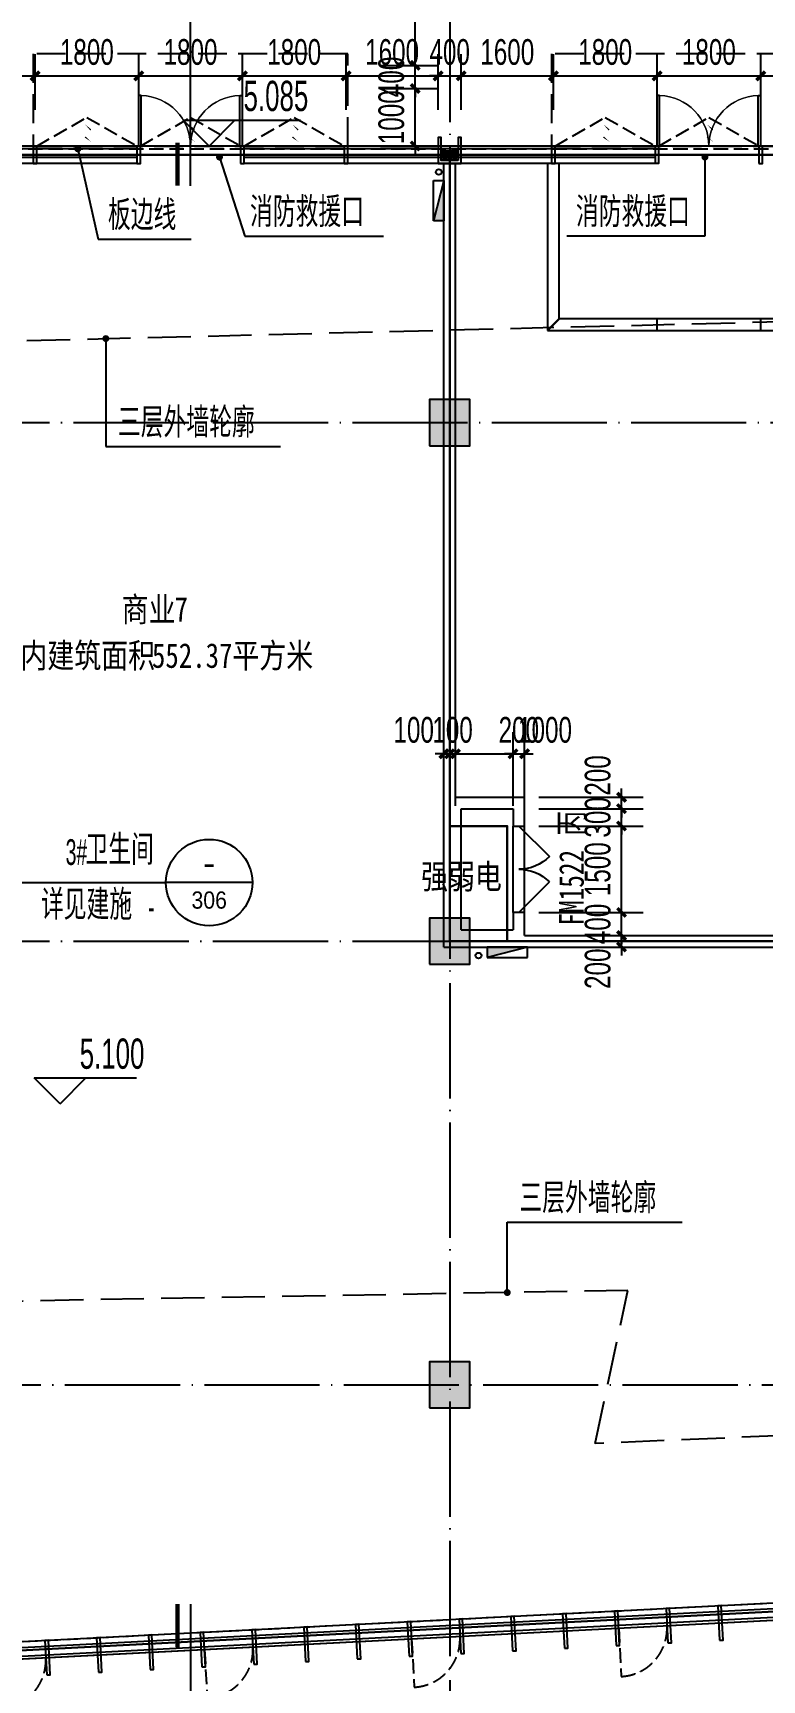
# Model space of a CAD drawing. Extents: x -409435 to 356702, y -107829 to 330904.
# Drawn here: x 43164 to 55824, y 83978 to 112563 of the extents above; entities that cross this region are included whole.
import ezdxf
from ezdxf.enums import TextEntityAlignment as Align
from ezdxf.xclip import XClip

# ---------------------------------------------------------------- set-up
doc = ezdxf.new("R2010")
doc.units = 0
doc.header["$LTSCALE"] = 1000
doc.header["$MEASUREMENT"] = 0
doc.header["$XCLIPFRAME"] = 0
for name, pattern in [('104-14# 核心筒$0$DOTE', [2.42, 2, -0.2, 0.02, -0.2]), ('14#楼幕墙$0$DASH', [0.35, 0.25, -0.1]), ('X-104 14#平面$0$$0$DASH', [0.35, 0.25, -0.1]), ('X-104 14#平面$0$109 3#平面$0$DASH', [0.35, 0.25, -0.1])]:
    doc.linetypes.add(name, pattern=pattern)
for name, color, linetype in [('01-标注_尺寸', 124, 'Continuous'), ('01-标注_符号', 200, 'Continuous'), ('02-TEXT_标注', 130, 'Continuous'), ('104-14# 核心筒$0$A_AXIS-轴线', 36, '104-14# 核心筒$0$DOTE'), ('104-14# 核心筒$0$A_STR-砼柱', 51, 'Continuous'), ('14#楼幕墙$0$A-C_玻璃幕墙', 140, 'Continuous'), ('14#楼幕墙$0$A-C_窗', 140, 'Continuous'), ('14#楼幕墙$0$A-C_门', 150, 'Continuous'), ('PUB_HATCH', 8, 'Continuous'), ('X-104 14#平面$0$01-标注_标高', 200, 'Continuous'), ('X-104 14#平面$0$01-标注_符号', 200, 'Continuous'), ('X-104 14#平面$0$02-TEXT_房间', 7, 'Continuous'), ('X-104 14#平面$0$02-TEXT_标注', 130, 'Continuous'), ('X-104 14#平面$0$A-C_玻璃幕墙', 140, 'Continuous'), ('X-104 14#平面$0$A-C_门', 150, 'Continuous'), ('X-104 14#平面$0$A-SUR_吊顶', 40, 'Continuous'), ('X-104 14#平面$0$A-TECH_水', 3, 'Continuous'), ('X-104 14#平面$0$A-TECH_结构', 21, 'Continuous'), ('X-104 14#平面$0$A_STR-砌块墙', 121, 'Continuous'), ('X-104 14#平面$0$DOOR_FIRE', 220, 'Continuous'), ('X-104 14#平面$0$DOOR_FIRE_TEXT', 7, 'Continuous')]:
    doc.layers.add(name, color=color, linetype=linetype)
doc.layers.add('14#楼幕墙$0$04-不打印_辅助线', color=165, linetype='Continuous', plot=False)
doc.layers.add('X-104 14#平面$0$000套内', color=226, linetype='Continuous', lineweight=30, plot=False)
doc.styles.add('_TCH_DIM', font='ros.shx', dxfattribs={"width": 0.8, "height": 2, "bigfont": 'jd.shx'})
doc.styles.add('_TCH_DIM_T3', font='ros.shx', dxfattribs={"width": 0.705882, "bigfont": 'jd.shx'})
doc.styles.add('_TCH_LABEL', font='ros.shx', dxfattribs={"width": 0.8, "bigfont": 'jd.shx'})
doc.styles.add('X-104 14#平面$0$_TCH_DIM', font='ros.shx', dxfattribs={"width": 0.8, "bigfont": 'jd.shx'})
doc.styles.add('X-104 14#平面$0$_TCH_SPACE', font='STXIHEI_0.TTF', dxfattribs={"width": 0.8, "height": 5})
doc.styles.add('X-104 14#平面$0$_TCH_WINDOW', font='STXIHEI_0.TTF', dxfattribs={"width": 0.75, "height": 3.5})
doc.styles.add('X-104 14#平面$0$Standard', font='STXIHEI_0.TTF', dxfattribs={"width": 0.8})
doc.dimstyles.new('_TCH_ARCH&&150', dxfattribs={"dimtxt": 446.25, "dimasz": 150, "dimexe": 375, "dimexo": 450, "dimgap": 189.375, "dimtad": 1, "dimdec": 0, "dimzin": 0, "dimdsep": 46, "dimtxsty": '_TCH_DIM_T3', "dimblk": 'ARCHTICK', "dimcen": 0.09, "dimclrt": 7, "dimazin": 2, "dimtfac": 1, "dimtdec": 0, "dimtix": 1, "dimtmove": 2, "dimatfit": 3, "dimfxl": 0, "dimtolj": 1, "dimtzin": 0, "dimarcsym": 0})

# ---------------------------------------------------------------- blocks, each defined once
blk = doc.blocks.new('14#楼幕墙$0$A$C103B1A8E')
blk.add_lwpolyline([(0, 0), (60, 0), (60, 600), (0, 600)], close=True)
blk = doc.blocks.new('14#楼幕墙$0$A$C678332E3')
blk.add_lwpolyline([(0, 0), (60, 0), (60, 300), (0, 300)], close=True)
blk = doc.blocks.new('14#楼幕墙$0$$LinePat$岩棉板')
at = {"color": 0}
for p, q in [((0, -17), (12, -67)), ((12, -67), (24, -17))]:
    blk.add_line(p, q, dxfattribs=at)
for centre, start, end in [((12, -17), 0, 180), ((0, -67), 270, 0), ((24, -67), 180, 270)]:
    blk.add_arc(centre, 12, start, end, dxfattribs=at)
at = {"layer": 'Defpoints'}
blk.add_point((0, 0), dxfattribs=at)
at = {"layer": 'Defpoints', "color": 0}
blk.add_point((24, -84), dxfattribs=at)
blk = doc.blocks.new('*U485')
blk.add_lwpolyline([(300, 0), (0, 0), (0, 150), (300, 150)], close=True)
at = {"color": 8, "xscale": -1.785714284225998, "yscale": 1.782568518697715, "zscale": 1.782568518697715, "rotation": 180}
for p in [(0, 0), (43, 0), (86, 0), (129, 0), (171, 0), (214, 0), (257, 0)]:
    blk.add_blockref('14#楼幕墙$0$$LinePat$岩棉板', p, dxfattribs=at)
blk = doc.blocks.new('14#楼幕墙$0$A$C07E80D9E')
blk.add_lwpolyline([(-350, -50), (-50, -50), (-50, -450), (0, -450), (0, 0), (-400, 0), (-400, -450), (-350, -450)], close=True)
for points in [[(-50, -200), (-350, -200)], [(-50, -220), (-350, -220)]]:
    blk.add_lwpolyline(points)
at = {"layer": '14#楼幕墙$0$A-C_玻璃幕墙', "rotation": 180}
blk.add_blockref('*U485', (-50, -50), dxfattribs=at)
blk = doc.blocks.new('14#楼幕墙$0$A$C09283E46')
for name, p, rotation in [('14#楼幕墙$0$A$C678332E3', (3613, 22273), 357.5000000000006), ('14#楼幕墙$0$A$C678332E3', (5411, 22194), 357.5000000000006), ('14#楼幕墙$0$A$C678332E3', (7209, 22116), 357.5000000000006), ('14#楼幕墙$0$A$C678332E3', (9008, 22037), 357.5000000000006), ('14#楼幕墙$0$A$C07E80D9E', (10636, 21966), 177.5000000000001), ('14#楼幕墙$0$A$C678332E3', (12604, 21880), 357.5000000000006), ('14#楼幕墙$0$A$C678332E3', (14403, 21802), 357.5000000000006), ('14#楼幕墙$0$A$C678332E3', (16201, 21723), 357.5000000000006), ('14#楼幕墙$0$A$C103B1A8E', (2701, -3946), 0.4546658823147814), ('14#楼幕墙$0$A$C103B1A8E', (3601, -3938), 0.4546658823147814), ('14#楼幕墙$0$A$C103B1A8E', (4501, -3931), 0.4546658823147814), ('14#楼幕墙$0$A$C103B1A8E', (5401, -3924), 0.4546658823147814), ('14#楼幕墙$0$A$C103B1A8E', (6301, -3917), 0.4546658823147814), ('14#楼幕墙$0$A$C103B1A8E', (7201, -3910), 0.4546658823147814), ('14#楼幕墙$0$A$C103B1A8E', (8101, -3903), 0.4546658823147814), ('14#楼幕墙$0$A$C103B1A8E', (9001, -3896), 0.4546658823147814), ('14#楼幕墙$0$A$C103B1A8E', (9901, -3889), 0.4546658823147814), ('14#楼幕墙$0$A$C103B1A8E', (10801, -3882), 0.4546658823147814), ('14#楼幕墙$0$A$C103B1A8E', (11701, -3875), 0.4546658823147814), ('14#楼幕墙$0$A$C103B1A8E', (12601, -3868), 0.4546658823147814), ('14#楼幕墙$0$A$C103B1A8E', (13501, -3860), 0.4546658823147814), ('14#楼幕墙$0$A$C103B1A8E', (14401, -3853), 0.4546658823147814)]:
    blk.add_blockref(name, p, dxfattribs=dict(rotation=rotation))
blk = doc.blocks.new('14#楼幕墙$0$A$C2CD63A88')
at = {"linetype": '14#楼幕墙$0$DASH'}
blk.add_lwpolyline([(0, 670), (0, -170)], dxfattribs=at)
blk.add_arc((0, 670), 840, 270, 0, dxfattribs=at)
blk = doc.blocks.new('14#楼幕墙$0$A$C22714246')
at = {"linetype": '14#楼幕墙$0$DASH'}
blk.add_lwpolyline([(1740, 497), (870, 0), (0, 497)], dxfattribs=at)
at = {"layer": '14#楼幕墙$0$A-C_玻璃幕墙', "color": 1}
blk.add_lwpolyline([(899, 122, 0, 25, 0), (802, 217, 0, 0, 0), (900, 340, 25, 0, 0), (796, 422, 0, 0, 0)], format="xyseb", dxfattribs=at)
blk = doc.blocks.new('14#楼幕墙$0$$DorLib2D$00000002')
for p, q in [((-0.5, 0), (-0.5, 0.4875)), ((-0.475, 0.4875), (-0.5, 0.4875)), ((-0.475, 0), (-0.475, 0.4875)), ((0.475, 0), (0.475, 0.4875)), ((0.475, 0.4875), (0.5, 0.4875)), ((0.5, 0), (0.5, 0.4875)), ((-0.5, 0), (-0.475, 0)), ((0.5, 0), (0.475, 0))]:
    blk.add_line(p, q)
at = {"lineweight": 13}
for centre, start, end in [((-0.4875, 0), 0, 88.53072), ((0.4875, 0), 91.46928, 180)]:
    blk.add_arc(centre, 0.4875, start, end, dxfattribs=at)
blk = doc.blocks.new('14#楼幕墙')
at = {"layer": '14#楼幕墙$0$A-C_玻璃幕墙'}
for p, q in [((86987, 110600), (8392, 110600)), ((44970, 110550), (37830, 110550)), ((44970, 110400), (37830, 110400)), ((53970, 110550), (46830, 110550)), ((53970, 110400), (46830, 110400)), ((44970, 110300), (37830, 110300)), ((53970, 110300), (46830, 110300)), ((40081, 84396), (83848, 86653)), ((40200, 84502), (83848, 86753)), ((39845, 84184), (83846, 86453)), ((39904, 84237), (83846, 86503))]:
    blk.add_line(p, q, dxfattribs=at)
at = {"layer": '14#楼幕墙$0$A-C_玻璃幕墙', "linetype": '14#楼幕墙$0$DASH', "ltscale": 2}
for points in [[(43170, 110600), (48630, 110600), (48630, 112200), (43170, 112200)], [(52170, 110600), (57630, 110600), (57630, 112200), (52170, 112200)]]:
    blk.add_lwpolyline(points, close=True, dxfattribs=at)
at = {"layer": '14#楼幕墙$0$04-不打印_辅助线', "rotation": 180}
for p in [(46770, 111097), (55770, 111097)]:
    blk.add_blockref('14#楼幕墙$0$A$C22714246', p, dxfattribs=at)
at = {"layer": '14#楼幕墙$0$A-C_玻璃幕墙', "rotation": 2.499999999999448}
blk.add_blockref('14#楼幕墙$0$A$C09283E46', (40532, 87891), dxfattribs=at)
at = {"layer": '14#楼幕墙$0$A-C_窗'}
for name, p, rotation in [('14#楼幕墙$0$A$C22714246', (44970, 111097), 180), ('14#楼幕墙$0$A$C22714246', (48570, 111097), 180), ('14#楼幕墙$0$A$C22714246', (53970, 111097), 180), ('14#楼幕墙$0$A$C2CD63A88', (53369, 84210), 2.951784843777751), ('14#楼幕墙$0$A$C2CD63A88', (49774, 84024), 2.951784843777751), ('14#楼幕墙$0$A$C2CD63A88', (42583, 83654), 2.951784843777751), ('14#楼幕墙$0$A$C2CD63A88', (46179, 83839), 2.951784843777751)]:
    blk.add_blockref(name, p, dxfattribs=dict(at, rotation=rotation))
at = {"layer": '14#楼幕墙$0$A-C_门', "xscale": -1800, "yscale": 1800, "zscale": 100}
for p in [(45900, 110600), (54900, 110600)]:
    blk.add_blockref('14#楼幕墙$0$$DorLib2D$00000002', p, dxfattribs=at)
blk = doc.blocks.new('_FZH')
blk.add_lwpolyline([(-0.5, -0.5), (0.5, -0.5), (0.5, 0.5), (-0.5, 0.5)], close=True)
at = {"layer": 'PUB_HATCH'}
blk.add_solid([(-0.5, -0.5), (0.5, -0.5), (-0.5, 0.5), (0.5, 0.5)], dxfattribs=at)
blk = doc.blocks.new('104-14# 核心筒')
at = {"layer": '104-14# 核心筒$0$A_AXIS-轴线'}
for p, q in [((50400, 139633.6), (50400, 80554.9)), ((-9370.1, 105800), (120259.9, 105800)), ((-9370.1, 96800), (120259.9, 96800)), ((-9520, 89100), (68400, 89100))]:
    blk.add_line(p, q, dxfattribs=at)
at = {"layer": '104-14# 核心筒$0$A_STR-砼柱', "xscale": 700, "yscale": 800, "zscale": 800}
for p in [(50400, 105800), (50400, 96800), (50400, 89100)]:
    blk.add_blockref('_FZH', p, dxfattribs=at)
blk = doc.blocks.new('X-104 14#平面$0$$TwtSys$00000434')
for p, q in [((-0.5, 0.5), (-0.5, -0.5)), ((-0.5, -0.5), (0.5, 0.5)), ((0.5, 0.5), (-0.5, 0.5)), ((0.5, -0.5), (0.5, 0.5)), ((-0.5, -0.5), (0.5, -0.5))]:
    blk.add_line(p, q)
blk.add_solid([(0.5, -0.5), (0.5, 0.5), (-0.5, -0.5)])
blk = doc.blocks.new('X-104 14#平面$0$A$C324F6C76')
at = {"layer": 'X-104 14#平面$0$A-TECH_水'}
for centre in [(-65690, 110150), (-65000, 96550)]:
    blk.add_circle(centre, 50, dxfattribs=at)
at = {"layer": 'X-104 14#平面$0$A-TECH_水', "xscale": -700, "yscale": 180, "zscale": 700, "rotation": 90.0000000000005}
blk.add_blockref('X-104 14#平面$0$$TwtSys$00000434', (-65690, 109650), dxfattribs=at)
at = {"layer": 'X-104 14#平面$0$A-TECH_水', "xscale": -700, "yscale": -180, "zscale": 700}
blk.add_blockref('X-104 14#平面$0$$TwtSys$00000434', (-64500, 96610), dxfattribs=at)
blk = doc.blocks.new('X-104 14#平面$0$$DorLib2D$00000116')
at = {"color": 0}
for p, q in [((-0.5, 0), (-0.146, 0.354)), ((0.5, 0), (0.146, 0.354))]:
    blk.add_line(p, q, dxfattribs=at)
for centre, start, end in [((-0.5, 0), 0, 45), ((0.5, 0), 135, 180)]:
    blk.add_arc(centre, 0.5, start, end, dxfattribs=at)
blk = doc.blocks.new('X-104 14#平面$0$$DorLib2D$00000002')
for p, q in [((-0.5, 0), (-0.5, 0.4875)), ((-0.475, 0.4875), (-0.5, 0.4875)), ((-0.475, 0), (-0.475, 0.4875)), ((0.475, 0), (0.475, 0.4875)), ((0.475, 0.4875), (0.5, 0.4875)), ((0.5, 0), (0.5, 0.4875)), ((-0.5, 0), (-0.475, 0)), ((0.5, 0), (0.475, 0))]:
    blk.add_line(p, q)
at = {"lineweight": 13}
for centre, start, end in [((-0.4875, 0), 0, 88.53072), ((0.4875, 0), 91.46928, 180)]:
    blk.add_arc(centre, 0.4875, start, end, dxfattribs=at)
blk = doc.blocks.new('X-104 14#平面')
at = {"layer": 'X-104 14#平面$0$000套内'}
for points in [[(23450, 85694.7), (23450, 95600), (26550, 95600), (26550, 96800), (32300, 96800), (32300, 96700), (41500, 96700), (41500, 105700), (36000, 105700), (36000, 110450), (50400, 110450), (50400, 96800), (59400, 96800), (59400, 85343.1), (40022.3, 84342.9), (40355.1, 86432.8), (23450, 85694.7)], [(77400, 110450), (77400, 86272.2), (59400, 85343.1), (59400, 96800), (51400, 96800), (51400, 98800), (50400, 98800), (50400, 110450)]]:
    blk.add_lwpolyline(points, close=True, dxfattribs=at)
at = {"layer": 'X-104 14#平面$0$01-标注_标高'}
for p, q in [((46222, 110600), (45772, 111050)), ((45772, 111050), (47806.8, 111050)), ((46222, 110600), (46672, 111050)), ((43634.8, 93979.6), (43184.8, 94429.6)), ((43184.8, 94429.6), (44961.5, 94429.6)), ((43634.8, 93979.6), (44084.8, 94429.6))]:
    blk.add_line(p, q, dxfattribs=at)
at = {"layer": 'X-104 14#平面$0$01-标注_符号'}
for p, q in [((45900, 109910.5), (45900, 120255)), ((43943.7, 110552), (44293.9, 108983.1)), ((44293.9, 108983.1), (45909.7, 108983.1)), ((44429.6, 107258.4), (44429.6, 105383.5)), ((44429.6, 105383.5), (47464.6, 105383.5)), ((51400, 90703.3), (51400, 91923.1)), ((51400, 91923.1), (54435, 91923.1)), ((45900, 85296), (45900, 79111.5))]:
    blk.add_line(p, q, dxfattribs=at)
at = {"layer": 'X-104 14#平面$0$01-标注_符号', "const_width": 75}
for points in [[(45675, 109910.5), (45675, 110660.5)], [(45675, 85296), (45675, 84546)]]:
    blk.add_lwpolyline(points, dxfattribs=at)
at = {"layer": 'X-104 14#平面$0$01-标注_符号', "const_width": 60}
for points in [[(43937.2, 110581.2, 1), (43950.2, 110522.7, 1)], [(44429.6, 107288.4, 1), (44429.6, 107228.4, 1)], [(51400, 90673.3, 1), (51400, 90733.3, 1)]]:
    blk.add_lwpolyline(points, format="xyb", close=True, dxfattribs=at)
at = {"layer": 'X-104 14#平面$0$A-C_玻璃幕墙'}
for points in [[(109062.3, 84667.9), (119297.3, 99814.5), (117562.9, 100200.5), (120741.8, 127894.6), (99426.9, 133825), (92631.2, 109400), (86987.2, 109400), (86987.2, 110600), (8392.2, 110600), (5688.7, 97881.2), (-2733.6, 99671.4), (-6009.8, 84258.3), (40178.1, 86274.9), (39845.1, 84183.6), (83845.6, 86452.5)], [(52100, 107400), (57700, 107400), (57700, 110300), (57500, 110300), (57500, 107600), (52300, 107600), (52300, 110300), (52100, 110300)]]:
    blk.add_lwpolyline(points, close=True, dxfattribs=at)
at = {"layer": 'X-104 14#平面$0$A-C_玻璃幕墙', "const_width": 35}
for points in [[(52300, 107600), (52100, 107400)], [(54000, 107600), (54000, 107400)], [(55800, 107600), (55800, 107400)]]:
    blk.add_lwpolyline(points, dxfattribs=at)
at = {"layer": 'X-104 14#平面$0$A-SUR_吊顶', "linetype": 'X-104 14#平面$0$109 3#平面$0$DASH', "ltscale": 3}
blk.add_lwpolyline([(82466.9, 86681.8), (83499.8, 89365.9), (52926.6, 88084.7), (53491, 90739.8), (17309.3, 90108.2), (22065.4, 106694.6), (62738.3, 107720), (62307.5, 106691.2), (92309.4, 108057.1)], dxfattribs=at)
at = {"layer": 'X-104 14#平面$0$A-TECH_结构', "linetype": 'X-104 14#平面$0$$0$DASH'}
blk.add_lwpolyline([(120414.6, 127674.3), (99635.5, 133455.6), (96317.6, 121532.1), (85624.2, 124507.3), (87140.3, 129956.4), (83582.3, 130946.3), (66456.4, 115400), (609.3, 115400), (8.3, 112572.3), (4214.3, 111678.3), (1409.8, 98484.1), (-2502.5, 99315.7), (-5635.8, 84574.9), (40532.1, 86590.6), (40199.6, 84502.3), (83848.5, 86753.1), (108910.7, 84979.4), (118802, 99617.3), (117234.1, 99966.3)], close=True, dxfattribs=at)
blk.add_lwpolyline([(1461.8, 98728.5), (5727.2, 97821.9), (8432.6, 110550), (86937.2, 110550), (86937.2, 109350), (92677.4, 109350)], dxfattribs=at)
at = {"layer": 'X-104 14#平面$0$A_STR-砌块墙'}
for p, q in [((50300, 99200), (50300, 110300)), ((50300, 110300), (50500, 110300)), ((50500, 99300), (50500, 110300)), ((50300, 96700), (50300, 99200)), ((50500, 99300), (51700, 99300)), ((51700, 98800), (51700, 99300)), ((50600, 97000), (50600, 99100)), ((50600, 99100), (51500, 99100)), ((51500, 99100), (51500, 98800)), ((51500, 98800), (51700, 98800)), ((51700, 97300), (51500, 97300)), ((51500, 97300), (51500, 97000)), ((51700, 96900), (51700, 97300)), ((50600, 97000), (51500, 97000)), ((50300, 96700), (51600, 96700)), ((51600, 96700), (59300, 96700)), ((51700, 96900), (59500, 96900))]:
    blk.add_line(p, q, dxfattribs=at)
at = {"layer": 'X-104 14#平面$0$DOOR_FIRE'}
for p, q in [((51500, 97300), (51500, 98800)), ((51700, 97300), (51700, 98800))]:
    blk.add_line(p, q, dxfattribs=at)
ref = blk.add_blockref('104-14# 核心筒', (0, 0))
XClip(ref).set_block_clipping_path([(-38664.3623821461, -25500), (139216.5485069363, 330900)])
for name, p in [('X-104 14#平面$0$A$C324F6C76', (115900, 0)), ('14#楼幕墙', (0, 0))]:
    blk.add_blockref(name, p)
at = {"layer": 'X-104 14#平面$0$A-C_门', "xscale": 1800, "yscale": 1800, "zscale": 100}
for p in [(45900, 110600), (54900, 110600)]:
    blk.add_blockref('X-104 14#平面$0$$DorLib2D$00000002', p, dxfattribs=at)
at = {"layer": 'X-104 14#平面$0$DOOR_FIRE', "xscale": 1500, "yscale": -1500, "zscale": 200, "rotation": 90}
blk.add_blockref('X-104 14#平面$0$$DorLib2D$00000116', (51600, 98050), dxfattribs=at)
at = {"layer": 'X-104 14#平面$0$02-TEXT_房间', "style": 'X-104 14#平面$0$_TCH_SPACE', "width": 0.8}
for s, height, p in [('商业', 428.14, (44704.8, 102345.4)), ('7', 428.1, (45621.8, 102345.4))]:
    blk.add_text(s, height=height, dxfattribs=at).set_placement(p)
at = {"layer": 'X-104 14#平面$0$02-TEXT_标注'}
for s, height, style, width, p in [('5.085', 525, 'X-104 14#平面$0$_TCH_DIM', 0.64, (46821, 111207.5)), ('板边线', 520.93, 'X-104 14#平面$0$_TCH_DIM', 0.8, (44466.1, 109140.6)), ('三层外墙轮廓', 520.93, 'X-104 14#平面$0$_TCH_DIM', 0.8, (44640.6, 105541)), ('套内建筑面积', 428.14, 'X-104 14#平面$0$Standard', 0.8, (42479.2, 101544.8)), ('552.37', 428.14, 'X-104 14#平面$0$Standard', 0.8, (45230.3, 101544.8)), ('平方米', 428.14, 'X-104 14#平面$0$Standard', 0.8, (46627.4, 101544.8)), ('强弱电', 428.14, 'X-104 14#平面$0$Standard', 0.8, (49904.2, 97709.3)), ('5.100', 525, 'X-104 14#平面$0$_TCH_DIM', 0.64, (43975.7, 94587.1)), ('三层外墙轮廓', 520.93, 'X-104 14#平面$0$_TCH_DIM', 0.8, (51611, 92080.6))]:
    blk.add_text(s, height=height, dxfattribs=dict(at, style=style, width=width)).set_placement(p)
at = {"layer": 'X-104 14#平面$0$DOOR_FIRE_TEXT', "style": 'X-104 14#平面$0$_TCH_WINDOW', "width": 0.75}
for s, height, p in [('丙', 428.1, (52728, 98629.7)), ('FM1522', 428.14, (52728, 97073.6))]:
    blk.add_text(s, height=height, rotation=90, dxfattribs=at).set_placement(p)
blk = doc.blocks.new('_ArchTick')
at = {"color": 0, "linetype": 'ByBlock', "const_width": 0.4}
blk.add_lwpolyline([(-0.5, -0.5), (0.5, 0.5)], dxfattribs=at)
blk = doc.blocks.new('*D711')
at = {"layer": '01-标注_尺寸', "color": 0, "lineweight": -2, "transparency": 16777216}
for p, q in [((55800, 111230), (55800, 112193)), ((57600, 111230), (57600, 112193)), ((55800, 111818), (57600, 111818))]:
    blk.add_line(p, q, dxfattribs=at)
at = {"layer": 'Defpoints', "color": 0, "transparency": 16777216}
for p in [(57600, 111818), (55800, 110780), (57600, 110780)]:
    blk.add_point(p, dxfattribs=at)
at = {"layer": '01-标注_尺寸', "color": 0, "lineweight": -2, "transparency": 16777216, "xscale": 150, "yscale": 150, "zscale": 150, "rotation": 180}
blk.add_blockref('_ArchTick', (55800, 111818), dxfattribs=at)
at = {"layer": '01-标注_尺寸', "color": 0, "lineweight": -2, "transparency": 16777216, "xscale": 150, "yscale": 150, "zscale": 150}
blk.add_blockref('_ArchTick', (57600, 111818), dxfattribs=at)
at = {"layer": '01-标注_尺寸', "color": 7, "transparency": 16777216, "insert": (56700, 112230), "char_height": 446.2, "attachment_point": 5, "style": '_TCH_DIM_T3'}
blk.add_mtext('\\A1;1800', dxfattribs=at)
blk = doc.blocks.new('*D712')
at = {"layer": '01-标注_尺寸', "color": 0, "lineweight": -2, "transparency": 16777216}
for p, q in [((54000, 111230), (54000, 112193)), ((55800, 111230), (55800, 112193)), ((54000, 111818), (55800, 111818))]:
    blk.add_line(p, q, dxfattribs=at)
at = {"layer": 'Defpoints', "color": 0, "transparency": 16777216}
for p in [(55800, 111818), (54000, 110780), (55800, 110780)]:
    blk.add_point(p, dxfattribs=at)
at = {"layer": '01-标注_尺寸', "color": 0, "lineweight": -2, "transparency": 16777216, "xscale": 150, "yscale": 150, "zscale": 150, "rotation": 180}
blk.add_blockref('_ArchTick', (54000, 111818), dxfattribs=at)
at = {"layer": '01-标注_尺寸', "color": 0, "lineweight": -2, "transparency": 16777216, "xscale": 150, "yscale": 150, "zscale": 150}
blk.add_blockref('_ArchTick', (55800, 111818), dxfattribs=at)
at = {"layer": '01-标注_尺寸', "color": 7, "transparency": 16777216, "insert": (54900, 112230), "char_height": 446.2, "attachment_point": 5, "style": '_TCH_DIM_T3'}
blk.add_mtext('\\A1;1800', dxfattribs=at)
blk = doc.blocks.new('*D713')
at = {"layer": '01-标注_尺寸', "color": 0, "lineweight": -2, "transparency": 16777216}
for p, q in [((52200, 111230), (52200, 112193)), ((54000, 111230), (54000, 112193)), ((52200, 111818), (54000, 111818))]:
    blk.add_line(p, q, dxfattribs=at)
at = {"layer": 'Defpoints', "color": 0, "transparency": 16777216}
for p in [(54000, 111818), (52200, 110780), (54000, 110780)]:
    blk.add_point(p, dxfattribs=at)
at = {"layer": '01-标注_尺寸', "color": 0, "lineweight": -2, "transparency": 16777216, "xscale": 150, "yscale": 150, "zscale": 150, "rotation": 180}
blk.add_blockref('_ArchTick', (52200, 111818), dxfattribs=at)
at = {"layer": '01-标注_尺寸', "color": 0, "lineweight": -2, "transparency": 16777216, "xscale": 150, "yscale": 150, "zscale": 150}
blk.add_blockref('_ArchTick', (54000, 111818), dxfattribs=at)
at = {"layer": '01-标注_尺寸', "color": 7, "transparency": 16777216, "insert": (53100, 112230), "char_height": 446.2, "attachment_point": 5, "style": '_TCH_DIM_T3'}
blk.add_mtext('\\A1;1800', dxfattribs=at)
blk = doc.blocks.new('*D714')
at = {"layer": '01-标注_尺寸', "color": 0, "lineweight": -2, "transparency": 16777216}
for p, q in [((50600, 111230), (50600, 112193)), ((52200, 111230), (52200, 112193)), ((50600, 111818), (52200, 111818))]:
    blk.add_line(p, q, dxfattribs=at)
at = {"layer": 'Defpoints', "color": 0, "transparency": 16777216}
for p in [(52200, 111818), (50600, 110780), (52200, 110780)]:
    blk.add_point(p, dxfattribs=at)
at = {"layer": '01-标注_尺寸', "color": 0, "lineweight": -2, "transparency": 16777216, "xscale": 150, "yscale": 150, "zscale": 150, "rotation": 180}
blk.add_blockref('_ArchTick', (50600, 111818), dxfattribs=at)
at = {"layer": '01-标注_尺寸', "color": 0, "lineweight": -2, "transparency": 16777216, "xscale": 150, "yscale": 150, "zscale": 150}
blk.add_blockref('_ArchTick', (52200, 111818), dxfattribs=at)
at = {"layer": '01-标注_尺寸', "color": 7, "transparency": 16777216, "insert": (51400, 112230), "char_height": 446.2, "attachment_point": 5, "style": '_TCH_DIM_T3'}
blk.add_mtext('\\A1;1600', dxfattribs=at)
blk = doc.blocks.new('*D715')
at = {"layer": '01-标注_尺寸', "color": 0, "lineweight": -2, "transparency": 16777216}
for p, q in [((50200, 111230), (50200, 112193)), ((50600, 111230), (50600, 112193)), ((50200, 111818), (50050, 111818)), ((50200, 111818), (50600, 111818)), ((50600, 111818), (50750, 111818))]:
    blk.add_line(p, q, dxfattribs=at)
at = {"layer": 'Defpoints', "color": 0, "transparency": 16777216}
for p in [(50600, 111818), (50200, 110780), (50600, 110780)]:
    blk.add_point(p, dxfattribs=at)
at = {"layer": '01-标注_尺寸', "color": 0, "lineweight": -2, "transparency": 16777216, "xscale": 150, "yscale": 150, "zscale": 150}
blk.add_blockref('_ArchTick', (50200, 111818), dxfattribs=at)
at = {"layer": '01-标注_尺寸', "color": 0, "lineweight": -2, "transparency": 16777216, "xscale": 150, "yscale": 150, "zscale": 150, "rotation": 180}
blk.add_blockref('_ArchTick', (50600, 111818), dxfattribs=at)
at = {"layer": '01-标注_尺寸', "color": 7, "transparency": 16777216, "insert": (50400, 112230), "char_height": 446.2, "attachment_point": 5, "style": '_TCH_DIM_T3'}
blk.add_mtext('\\A1;400', dxfattribs=at)
blk = doc.blocks.new('*D716')
at = {"layer": '01-标注_尺寸', "color": 0, "lineweight": -2, "transparency": 16777216}
for p, q in [((48600, 111230), (48600, 112193)), ((50200, 111230), (50200, 112193)), ((48600, 111818), (50200, 111818))]:
    blk.add_line(p, q, dxfattribs=at)
at = {"layer": 'Defpoints', "color": 0, "transparency": 16777216}
for p in [(50200, 111818), (48600, 110780), (50200, 110780)]:
    blk.add_point(p, dxfattribs=at)
at = {"layer": '01-标注_尺寸', "color": 0, "lineweight": -2, "transparency": 16777216, "xscale": 150, "yscale": 150, "zscale": 150, "rotation": 180}
blk.add_blockref('_ArchTick', (48600, 111818), dxfattribs=at)
at = {"layer": '01-标注_尺寸', "color": 0, "lineweight": -2, "transparency": 16777216, "xscale": 150, "yscale": 150, "zscale": 150}
blk.add_blockref('_ArchTick', (50200, 111818), dxfattribs=at)
at = {"layer": '01-标注_尺寸', "color": 7, "transparency": 16777216, "insert": (49400, 112230), "char_height": 446.2, "attachment_point": 5, "style": '_TCH_DIM_T3'}
blk.add_mtext('\\A1;1600', dxfattribs=at)
blk = doc.blocks.new('*D717')
at = {"layer": '01-标注_尺寸', "color": 0, "lineweight": -2, "transparency": 16777216}
for p, q in [((46800, 111230), (46800, 112193)), ((48600, 111230), (48600, 112193)), ((46800, 111818), (48600, 111818))]:
    blk.add_line(p, q, dxfattribs=at)
at = {"layer": 'Defpoints', "color": 0, "transparency": 16777216}
for p in [(48600, 111818), (46800, 110780), (48600, 110780)]:
    blk.add_point(p, dxfattribs=at)
at = {"layer": '01-标注_尺寸', "color": 0, "lineweight": -2, "transparency": 16777216, "xscale": 150, "yscale": 150, "zscale": 150, "rotation": 180}
blk.add_blockref('_ArchTick', (46800, 111818), dxfattribs=at)
at = {"layer": '01-标注_尺寸', "color": 0, "lineweight": -2, "transparency": 16777216, "xscale": 150, "yscale": 150, "zscale": 150}
blk.add_blockref('_ArchTick', (48600, 111818), dxfattribs=at)
at = {"layer": '01-标注_尺寸', "color": 7, "transparency": 16777216, "insert": (47700, 112230), "char_height": 446.2, "attachment_point": 5, "style": '_TCH_DIM_T3'}
blk.add_mtext('\\A1;1800', dxfattribs=at)
blk = doc.blocks.new('*D718')
at = {"layer": '01-标注_尺寸', "color": 0, "lineweight": -2, "transparency": 16777216}
for p, q in [((45000, 111230), (45000, 112193)), ((46800, 111230), (46800, 112193)), ((45000, 111818), (46800, 111818))]:
    blk.add_line(p, q, dxfattribs=at)
at = {"layer": 'Defpoints', "color": 0, "transparency": 16777216}
for p in [(46800, 111818), (45000, 110780), (46800, 110780)]:
    blk.add_point(p, dxfattribs=at)
at = {"layer": '01-标注_尺寸', "color": 0, "lineweight": -2, "transparency": 16777216, "xscale": 150, "yscale": 150, "zscale": 150, "rotation": 180}
blk.add_blockref('_ArchTick', (45000, 111818), dxfattribs=at)
at = {"layer": '01-标注_尺寸', "color": 0, "lineweight": -2, "transparency": 16777216, "xscale": 150, "yscale": 150, "zscale": 150}
blk.add_blockref('_ArchTick', (46800, 111818), dxfattribs=at)
at = {"layer": '01-标注_尺寸', "color": 7, "transparency": 16777216, "insert": (45900, 112230), "char_height": 446.2, "attachment_point": 5, "style": '_TCH_DIM_T3'}
blk.add_mtext('\\A1;1800', dxfattribs=at)
blk = doc.blocks.new('*D719')
at = {"layer": '01-标注_尺寸', "color": 0, "lineweight": -2, "transparency": 16777216}
for p, q in [((43200, 111230), (43200, 112193)), ((45000, 111230), (45000, 112193)), ((43200, 111818), (45000, 111818))]:
    blk.add_line(p, q, dxfattribs=at)
at = {"layer": 'Defpoints', "color": 0, "transparency": 16777216}
for p in [(45000, 111818), (43200, 110780), (45000, 110780)]:
    blk.add_point(p, dxfattribs=at)
at = {"layer": '01-标注_尺寸', "color": 0, "lineweight": -2, "transparency": 16777216, "xscale": 150, "yscale": 150, "zscale": 150, "rotation": 180}
blk.add_blockref('_ArchTick', (43200, 111818), dxfattribs=at)
at = {"layer": '01-标注_尺寸', "color": 0, "lineweight": -2, "transparency": 16777216, "xscale": 150, "yscale": 150, "zscale": 150}
blk.add_blockref('_ArchTick', (45000, 111818), dxfattribs=at)
at = {"layer": '01-标注_尺寸', "color": 7, "transparency": 16777216, "insert": (44100, 112230), "char_height": 446.2, "attachment_point": 5, "style": '_TCH_DIM_T3'}
blk.add_mtext('\\A1;1800', dxfattribs=at)
blk = doc.blocks.new('*D720')
at = {"layer": '01-标注_尺寸', "color": 0, "lineweight": -2, "transparency": 16777216}
for p, q in [((41600, 111230), (41600, 112193)), ((43200, 111230), (43200, 112193)), ((41600, 111818), (43200, 111818))]:
    blk.add_line(p, q, dxfattribs=at)
at = {"layer": 'Defpoints', "color": 0, "transparency": 16777216}
for p in [(43200, 111818), (41600, 110780), (43200, 110780)]:
    blk.add_point(p, dxfattribs=at)
at = {"layer": '01-标注_尺寸', "color": 0, "lineweight": -2, "transparency": 16777216, "xscale": 150, "yscale": 150, "zscale": 150, "rotation": 180}
blk.add_blockref('_ArchTick', (41600, 111818), dxfattribs=at)
at = {"layer": '01-标注_尺寸', "color": 0, "lineweight": -2, "transparency": 16777216, "xscale": 150, "yscale": 150, "zscale": 150}
blk.add_blockref('_ArchTick', (43200, 111818), dxfattribs=at)
at = {"layer": '01-标注_尺寸', "color": 7, "transparency": 16777216, "insert": (42400, 112230), "char_height": 446.2, "attachment_point": 5, "style": '_TCH_DIM_T3'}
blk.add_mtext('\\A1;1600', dxfattribs=at)
blk = doc.blocks.new('*D1049')
at = {"layer": '01-标注_尺寸', "color": 0, "lineweight": -2, "transparency": 16777216}
for p, q in [((50300, 99150), (50300, 100428)), ((50400, 99150), (50400, 100428)), ((50300, 100053), (50150, 100053)), ((50300, 100053), (50400, 100053)), ((50400, 100053), (50550, 100053))]:
    blk.add_line(p, q, dxfattribs=at)
at = {"layer": 'Defpoints', "color": 0, "transparency": 16777216}
for p in [(50400, 100053), (50300, 98700), (50400, 98700)]:
    blk.add_point(p, dxfattribs=at)
at = {"layer": '01-标注_尺寸', "color": 0, "lineweight": -2, "transparency": 16777216, "xscale": 150, "yscale": 150, "zscale": 150}
blk.add_blockref('_ArchTick', (50300, 100053), dxfattribs=at)
at = {"layer": '01-标注_尺寸', "color": 0, "lineweight": -2, "transparency": 16777216, "xscale": 150, "yscale": 150, "zscale": 150, "rotation": 180}
blk.add_blockref('_ArchTick', (50400, 100053), dxfattribs=at)
at = {"layer": '01-标注_尺寸', "color": 7, "transparency": 16777216, "insert": (49775, 100466), "char_height": 446.2, "attachment_point": 5, "style": '_TCH_DIM_T3'}
blk.add_mtext('\\A1;100', dxfattribs=at)
blk = doc.blocks.new('*D1050')
at = {"layer": '01-标注_尺寸', "color": 0, "lineweight": -2, "transparency": 16777216}
for p, q in [((50400, 99150), (50400, 100428)), ((50500, 99150), (50500, 100428)), ((50400, 100053), (50250, 100053)), ((50400, 100053), (50500, 100053)), ((50500, 100053), (50650, 100053))]:
    blk.add_line(p, q, dxfattribs=at)
at = {"layer": 'Defpoints', "color": 0, "transparency": 16777216}
for p in [(50500, 100053), (50400, 98700), (50500, 98700)]:
    blk.add_point(p, dxfattribs=at)
at = {"layer": '01-标注_尺寸', "color": 0, "lineweight": -2, "transparency": 16777216, "xscale": 150, "yscale": 150, "zscale": 150}
blk.add_blockref('_ArchTick', (50400, 100053), dxfattribs=at)
at = {"layer": '01-标注_尺寸', "color": 0, "lineweight": -2, "transparency": 16777216, "xscale": 150, "yscale": 150, "zscale": 150, "rotation": 180}
blk.add_blockref('_ArchTick', (50500, 100053), dxfattribs=at)
at = {"layer": '01-标注_尺寸', "color": 7, "transparency": 16777216, "insert": (50450, 100466), "char_height": 446.2, "attachment_point": 5, "style": '_TCH_DIM_T3'}
blk.add_mtext('\\A1;100', dxfattribs=at)
blk = doc.blocks.new('*D1051')
at = {"layer": '01-标注_尺寸', "color": 0, "lineweight": -2, "transparency": 16777216}
for p, q in [((50500, 99150), (50500, 100428)), ((51500, 99150), (51500, 100428)), ((50500, 100053), (51500, 100053))]:
    blk.add_line(p, q, dxfattribs=at)
at = {"layer": 'Defpoints', "color": 0, "transparency": 16777216}
for p in [(51500, 100053), (50500, 98700), (51500, 98700)]:
    blk.add_point(p, dxfattribs=at)
at = {"layer": '01-标注_尺寸', "color": 0, "lineweight": -2, "transparency": 16777216, "xscale": 150, "yscale": 150, "zscale": 150, "rotation": 180}
blk.add_blockref('_ArchTick', (50500, 100053), dxfattribs=at)
at = {"layer": '01-标注_尺寸', "color": 0, "lineweight": -2, "transparency": 16777216, "xscale": 150, "yscale": 150, "zscale": 150}
blk.add_blockref('_ArchTick', (51500, 100053), dxfattribs=at)
at = {"layer": '01-标注_尺寸', "color": 7, "transparency": 16777216, "insert": (52055, 100466), "char_height": 446.2, "attachment_point": 5, "style": '_TCH_DIM_T3'}
blk.add_mtext('\\A1;1000', dxfattribs=at)
blk = doc.blocks.new('*D1052')
at = {"layer": '01-标注_尺寸', "color": 0, "lineweight": -2, "transparency": 16777216}
for p, q in [((51500, 99150), (51500, 100428)), ((51700, 99150), (51700, 100428)), ((51500, 100053), (51350, 100053)), ((51500, 100053), (51700, 100053)), ((51700, 100053), (51850, 100053))]:
    blk.add_line(p, q, dxfattribs=at)
at = {"layer": 'Defpoints', "color": 0, "transparency": 16777216}
for p in [(51700, 100053), (51500, 98700), (51700, 98700)]:
    blk.add_point(p, dxfattribs=at)
at = {"layer": '01-标注_尺寸', "color": 0, "lineweight": -2, "transparency": 16777216, "xscale": 150, "yscale": 150, "zscale": 150}
blk.add_blockref('_ArchTick', (51500, 100053), dxfattribs=at)
at = {"layer": '01-标注_尺寸', "color": 0, "lineweight": -2, "transparency": 16777216, "xscale": 150, "yscale": 150, "zscale": 150, "rotation": 180}
blk.add_blockref('_ArchTick', (51700, 100053), dxfattribs=at)
at = {"layer": '01-标注_尺寸', "color": 7, "transparency": 16777216, "insert": (51600, 100466), "char_height": 446.2, "attachment_point": 5, "style": '_TCH_DIM_T3'}
blk.add_mtext('\\A1;200', dxfattribs=at)
blk = doc.blocks.new('*D1345')
at = {"layer": '01-标注_尺寸', "color": 0, "lineweight": -2, "transparency": 16777216}
for p, q in [((49198, 111600), (50176, 111600)), ((49801, 111600), (49801, 111750)), ((49801, 110600), (49801, 111600)), ((49198, 110600), (50176, 110600)), ((49801, 110600), (49801, 110450))]:
    blk.add_line(p, q, dxfattribs=at)
at = {"layer": 'Defpoints', "color": 0, "transparency": 16777216}
for p in [(48748, 111600), (49801, 111600), (48748, 110600)]:
    blk.add_point(p, dxfattribs=at)
at = {"layer": '01-标注_尺寸', "color": 0, "lineweight": -2, "transparency": 16777216, "xscale": 150, "yscale": 150, "zscale": 150}
for p, rotation in [((49801, 111600), 270), ((49801, 110600), 90)]:
    blk.add_blockref('_ArchTick', p, dxfattribs=dict(at, rotation=rotation))
at = {"layer": '01-标注_尺寸', "color": 7, "transparency": 16777216, "insert": (49388, 111100), "char_height": 446.2, "attachment_point": 5, "rotation": 90, "style": '_TCH_DIM_T3'}
blk.add_mtext('\\A1;1000', dxfattribs=at)
blk = doc.blocks.new('*D1346')
at = {"layer": '01-标注_尺寸', "color": 0, "lineweight": -2, "transparency": 16777216}
for p, q in [((49801, 112000), (49801, 112150)), ((49198, 112000), (50176, 112000)), ((49801, 111600), (49801, 112000)), ((49198, 111600), (50176, 111600)), ((49801, 111600), (49801, 111450))]:
    blk.add_line(p, q, dxfattribs=at)
at = {"layer": 'Defpoints', "color": 0, "transparency": 16777216}
for p in [(48748, 112000), (49801, 112000), (48748, 111600)]:
    blk.add_point(p, dxfattribs=at)
at = {"layer": '01-标注_尺寸', "color": 0, "lineweight": -2, "transparency": 16777216, "xscale": 150, "yscale": 150, "zscale": 150}
for p, rotation in [((49801, 112000), 270), ((49801, 111600), 90)]:
    blk.add_blockref('_ArchTick', p, dxfattribs=dict(at, rotation=rotation))
at = {"layer": '01-标注_尺寸', "color": 7, "transparency": 16777216, "insert": (49388, 111800), "char_height": 446.2, "attachment_point": 5, "rotation": 90, "style": '_TCH_DIM_T3'}
blk.add_mtext('\\A1;400', dxfattribs=at)
blk = doc.blocks.new('*D1347')
at = {"layer": '01-标注_尺寸', "color": 0, "lineweight": -2, "transparency": 16777216}
for p, q in [((49198, 115400), (50176, 115400)), ((49801, 112000), (49801, 115400)), ((49198, 112000), (50176, 112000))]:
    blk.add_line(p, q, dxfattribs=at)
at = {"layer": 'Defpoints', "color": 0, "transparency": 16777216}
for p in [(48748, 115400), (49801, 115400), (48748, 112000)]:
    blk.add_point(p, dxfattribs=at)
at = {"layer": '01-标注_尺寸', "color": 0, "lineweight": -2, "transparency": 16777216, "xscale": 150, "yscale": 150, "zscale": 150}
for p, rotation in [((49801, 115400), 90), ((49801, 112000), 270)]:
    blk.add_blockref('_ArchTick', p, dxfattribs=dict(at, rotation=rotation))
at = {"layer": '01-标注_尺寸', "color": 7, "transparency": 16777216, "insert": (49388, 113700), "char_height": 446.2, "attachment_point": 5, "rotation": 90, "style": '_TCH_DIM_T3'}
blk.add_mtext('\\A1;3400', dxfattribs=at)
blk = doc.blocks.new('*D2521')
at = {"layer": '01-标注_尺寸', "color": 0, "lineweight": -2, "transparency": 16777216}
for p, q in [((53384, 96900), (53384, 97050)), ((51950, 96900), (53759, 96900)), ((51950, 96700), (53759, 96700)), ((53384, 96700), (53384, 96900)), ((53384, 96700), (53384, 96550))]:
    blk.add_line(p, q, dxfattribs=at)
at = {"layer": 'Defpoints', "color": 0, "transparency": 16777216}
for p in [(51500, 96900), (51500, 96700), (53384, 96900)]:
    blk.add_point(p, dxfattribs=at)
at = {"layer": '01-标注_尺寸', "color": 0, "lineweight": -2, "transparency": 16777216, "xscale": 150, "yscale": 150, "zscale": 150}
for p, rotation in [((53384, 96900), 270), ((53384, 96700), 90)]:
    blk.add_blockref('_ArchTick', p, dxfattribs=dict(at, rotation=rotation))
at = {"layer": '01-标注_尺寸', "color": 7, "transparency": 16777216, "insert": (52971, 96323), "char_height": 446.2, "attachment_point": 5, "rotation": 90, "style": '_TCH_DIM_T3'}
blk.add_mtext('\\A1;200', dxfattribs=at)
blk = doc.blocks.new('*D2522')
at = {"layer": '01-标注_尺寸', "color": 0, "lineweight": -2, "transparency": 16777216}
for p, q in [((51950, 97300), (53759, 97300)), ((53384, 97300), (53384, 97450)), ((53384, 96900), (53384, 97300)), ((51950, 96900), (53759, 96900)), ((53384, 96900), (53384, 96750))]:
    blk.add_line(p, q, dxfattribs=at)
at = {"layer": 'Defpoints', "color": 0, "transparency": 16777216}
for p in [(51500, 97300), (53384, 97300), (51500, 96900)]:
    blk.add_point(p, dxfattribs=at)
at = {"layer": '01-标注_尺寸', "color": 0, "lineweight": -2, "transparency": 16777216, "xscale": 150, "yscale": 150, "zscale": 150}
for p, rotation in [((53384, 97300), 270), ((53384, 96900), 90)]:
    blk.add_blockref('_ArchTick', p, dxfattribs=dict(at, rotation=rotation))
at = {"layer": '01-标注_尺寸', "color": 7, "transparency": 16777216, "insert": (52971, 97100), "char_height": 446.2, "attachment_point": 5, "rotation": 90, "style": '_TCH_DIM_T3'}
blk.add_mtext('\\A1;400', dxfattribs=at)
blk = doc.blocks.new('*D2523')
at = {"layer": '01-标注_尺寸', "color": 0, "lineweight": -2, "transparency": 16777216}
for p, q in [((51950, 98800), (53759, 98800)), ((53384, 97300), (53384, 98800)), ((51950, 97300), (53759, 97300))]:
    blk.add_line(p, q, dxfattribs=at)
at = {"layer": 'Defpoints', "color": 0, "transparency": 16777216}
for p in [(51500, 98800), (53384, 98800), (51500, 97300)]:
    blk.add_point(p, dxfattribs=at)
at = {"layer": '01-标注_尺寸', "color": 0, "lineweight": -2, "transparency": 16777216, "xscale": 150, "yscale": 150, "zscale": 150}
for p, rotation in [((53384, 98800), 90), ((53384, 97300), 270)]:
    blk.add_blockref('_ArchTick', p, dxfattribs=dict(at, rotation=rotation))
at = {"layer": '01-标注_尺寸', "color": 7, "transparency": 16777216, "insert": (52971, 98050), "char_height": 446.2, "attachment_point": 5, "rotation": 90, "style": '_TCH_DIM_T3'}
blk.add_mtext('\\A1;1500', dxfattribs=at)
blk = doc.blocks.new('*D2524')
at = {"layer": '01-标注_尺寸', "color": 0, "lineweight": -2, "transparency": 16777216}
for p, q in [((53384, 99100), (53384, 99250)), ((51950, 99100), (53759, 99100)), ((53384, 98800), (53384, 99100)), ((51950, 98800), (53759, 98800)), ((53384, 98800), (53384, 98650))]:
    blk.add_line(p, q, dxfattribs=at)
at = {"layer": 'Defpoints', "color": 0, "transparency": 16777216}
for p in [(51500, 99100), (53384, 99100), (51500, 98800)]:
    blk.add_point(p, dxfattribs=at)
at = {"layer": '01-标注_尺寸', "color": 0, "lineweight": -2, "transparency": 16777216, "xscale": 150, "yscale": 150, "zscale": 150}
for p, rotation in [((53384, 99100), 270), ((53384, 98800), 90)]:
    blk.add_blockref('_ArchTick', p, dxfattribs=dict(at, rotation=rotation))
at = {"layer": '01-标注_尺寸', "color": 7, "transparency": 16777216, "insert": (52971, 98950), "char_height": 446.2, "attachment_point": 5, "rotation": 90, "style": '_TCH_DIM_T3'}
blk.add_mtext('\\A1;300', dxfattribs=at)
blk = doc.blocks.new('*D2525')
at = {"layer": '01-标注_尺寸', "color": 0, "lineweight": -2, "transparency": 16777216}
for p, q in [((51950, 99300), (53759, 99300)), ((53384, 99300), (53384, 99450)), ((53384, 99100), (53384, 99300)), ((51950, 99100), (53759, 99100)), ((53384, 99100), (53384, 98950))]:
    blk.add_line(p, q, dxfattribs=at)
at = {"layer": 'Defpoints', "color": 0, "transparency": 16777216}
for p in [(51500, 99300), (53384, 99300), (51500, 99100)]:
    blk.add_point(p, dxfattribs=at)
at = {"layer": '01-标注_尺寸', "color": 0, "lineweight": -2, "transparency": 16777216, "xscale": 150, "yscale": 150, "zscale": 150}
for p, rotation in [((53384, 99300), 270), ((53384, 99100), 90)]:
    blk.add_blockref('_ArchTick', p, dxfattribs=dict(at, rotation=rotation))
at = {"layer": '01-标注_尺寸', "color": 7, "transparency": 16777216, "insert": (52971, 99677), "char_height": 446.2, "attachment_point": 5, "rotation": 90, "style": '_TCH_DIM_T3'}
blk.add_mtext('\\A1;200', dxfattribs=at)

msp = doc.modelspace()

# ---------------------------------------------------------------- linework, layer by layer
at = {"layer": '01-标注_符号'}
for p, q in [((46403.2, 110409), (46843.1, 109037.2)), ((54831.6, 110409), (54831.6, 109037.2)), ((46843.1, 109037.2), (49249.1, 109037.2)), ((54831.6, 109037.2), (52434.2, 109037.2)), ((40789.1, 97818.5), (43391.8, 97818.5)), ((43391.8, 97818.5), (45474.1, 97818.5)), ((46974.1, 97818.5), (45474.1, 97818.5))]:
    msp.add_line(p, q, dxfattribs=at)
at = {"layer": '01-标注_符号', "const_width": 60}
for points in [[(46394, 110437.5, 1), (46412.4, 110380.4, 1)], [(54831.6, 110439, 1), (54831.6, 110379, 1)]]:
    msp.add_lwpolyline(points, format="xyb", close=True, dxfattribs=at)
at = {"layer": '01-标注_符号'}
msp.add_circle((46224.1, 97818.5), 750, dxfattribs=at)

# ---------------------------------------------------------------- block references
msp.add_blockref('X-104 14#平面', (0, 0))

# ---------------------------------------------------------------- texts
at = {"layer": '02-TEXT_标注', "style": '_TCH_DIM'}
for s, height, width, p in [('消防救援口', 520.93, 0.8, (46933, 109194.7)), ('消防救援口', 520.93, 0.8, (52591.7, 109194.7)), ('卫生间', 520.93, 0.8, (44076.1, 98124.8)), ('3#', 446.25, 0.564706, (43731.7, 98124.8)), ('详见建施', 520.93, 0.8, (43303.1, 97172.7)), ('-', 446.2, 0.564706, (45165.4, 97172.7))]:
    msp.add_text(s, height=height, dxfattribs=dict(at, width=width)).set_placement(p)
at = {"layer": '02-TEXT_标注', "style": '_TCH_LABEL'}
for s, height, width, p, p2 in [('-', 397.6, 1.111111, (46118.1, 97956.5), (46330.1, 97956.5)), ('306', 298.81, 1.428571, (45916.8, 97365.6), (46531.4, 97365.6))]:
    msp.add_text(s, height=height, dxfattribs=dict(at, width=width)).set_placement(p, p2, align=Align.FIT)

# ---------------------------------------------------------------- dimensions: what is measured, and where the dimension line sits
at = {"layer": '01-标注_尺寸'}
for p1, p2, distance, picture, middle in [((48747.6, 112000), (48747.6, 115400), -1053, '*D1347', (49388.1, 113700)), ((41600, 110779.9), (43200, 110779.9), 1037.7, '*D720', (42400, 112230.2)), ((43200, 110779.9), (45000, 110779.9), 1037.7, '*D719', (44100, 112230.2)), ((45000, 110779.9), (46800, 110779.9), 1037.7, '*D718', (45900, 112230.2)), ((46800, 110779.9), (48600, 110779.9), 1037.7, '*D717', (47700, 112230.2)), ((48600, 110779.9), (50200, 110779.9), 1037.7, '*D716', (49400, 112230.2)), ((50200, 110779.9), (50600, 110779.9), 1037.7, '*D715', (50400, 112230.2)), ((50600, 110779.9), (52200, 110779.9), 1037.7, '*D714', (51400, 112230.2)), ((52200, 110779.9), (54000, 110779.9), 1037.7, '*D713', (53100, 112230.2)), ((54000, 110779.9), (55800, 110779.9), 1037.7, '*D712', (54900, 112230.2)), ((55800, 110779.9), (57600, 110779.9), 1037.7, '*D711', (56700, 112230.2)), ((48747.6, 111600), (48747.6, 112000), -1053, '*D1346', (49388.1, 111800)), ((48747.6, 110600), (48747.6, 111600), -1053, '*D1345', (49388.1, 111100)), ((50400, 98700), (50500, 98700), 1353.3, '*D1050', (50450, 100465.8)), ((51500, 98700), (51700, 98700), 1353.3, '*D1052', (51600, 100465.8)), ((51500, 98800), (51500, 99100), -1883.6, '*D2524', (52971.1, 98950)), ((51500, 97300), (51500, 98800), -1883.6, '*D2523', (52971.1, 98050)), ((51500, 96900), (51500, 97300), -1883.6, '*D2522', (52971.1, 97100))]:
    dim = msp.add_aligned_dim(p1=p1, p2=p2, distance=distance, dimstyle='_TCH_ARCH&&150', dxfattribs=at)
    dim.commit()
    dim.dimension.update_dxf_attribs({"geometry": picture, "text_midpoint": middle})
for base, p1, p2, angle, picture, middle in [((50400, 100053.3), (50300, 98700), (50400, 98700), 0, '*D1049', (49775, 100465.8)), ((51500, 100053.3), (50500, 98700), (51500, 98700), 360, '*D1051', (52055, 100465.8)), ((53383.6, 99300), (51500, 99100), (51500, 99300), 90, '*D2525', (52971.1, 99676.8)), ((53383.6, 96900), (51500, 96700), (51500, 96900), 90, '*D2521', (52971.1, 96323.2))]:
    dim = msp.add_linear_dim(base=base, p1=p1, p2=p2, angle=angle, dimstyle='_TCH_ARCH&&150', dxfattribs=at)
    dim.commit()
    dim.dimension.update_dxf_attribs({"geometry": picture, "text_midpoint": middle, "dimtype": 161})

doc.saveas('drawing.dxf')
